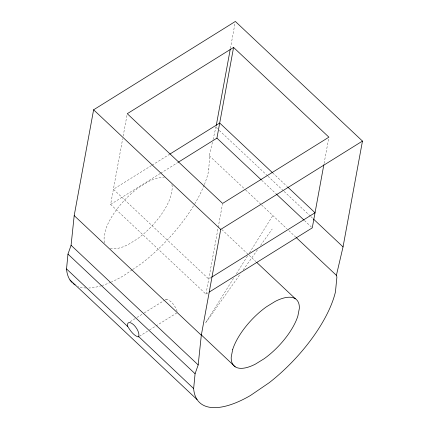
<?xml version="1.0" encoding="UTF-8"?>
<svg xmlns="http://www.w3.org/2000/svg" width="429" height="429" viewBox="0 0 429 429"><rect width="100%" height="100%" fill="white"/><g stroke="black" fill="none" stroke-linecap="round" stroke-linejoin="round"><path stroke-width="0.32" stroke-dasharray="2.15 1.61" d="M208.231 292.707L205.958 294.128L110.623 204.402L122.683 138.68M123.166 136.052L127.027 115.02M213.057 139.554L216.173 125.949M230.411 48.397L235.113 22.764M205.958 294.128L222.479 204.086M324.083 163.46L328.668 138.481M204.376 184.588A95.839 39.597 -46.7 0 0 208.355 172.201L209.792 157.368L209.277 155.722L212.452 142.138M233.553 278.271L205.604 322.924L240.449 273.799M236.384 273.75L247.71 255.663M249.48 252.837L272.833 215.535M243.163 269.975L257.872 249.233M260.585 245.409L272.201 229.038M177.177 311.315C175.338 306.36 171.648 300.386 166.227 299.228L165.809 299.758L165.846 300.675M132.159 269.852L123.375 275.842A95.839 39.597 -46.7 0 1 111.395 282.009M132.711 269.476L142.047 263.111A95.839 39.597 -46.7 0 0 194.476 204.322M151.485 165.546L113.395 189.286L208.73 279.011L211.004 277.59M152.054 165.192L169.106 154.563M110.623 204.402L160.081 173.579M160.65 173.225L177.703 162.591M208.644 169.219L209.03 168.978M130.18 321.696L136.374 317.835M136.937 317.487L143.694 313.272M144.257 312.923L164.538 300.284M165.101 299.93L166.227 299.228M139.377 336.282L148.992 330.292M149.555 329.939L176.694 313.025M272.721 172.925L287.312 186.658M215.937 127.268L218.854 130.014M219.342 130.475L267.557 175.852M268.045 176.308L283.628 190.975M284.116 191.436L310.414 216.184M310.902 216.645L312.854 218.479M261.674 180.26L275.783 193.533M304.477 220.544L311.776 227.408M209.277 155.722L245.179 189.505M245.661 189.967L261.186 204.574M261.674 205.03L286.899 228.775M288.84 230.604L295.635 236.996M221.798 229.531L255.888 261.615M204.113 185.237A95.839 39.597 -46.7 0 1 194.825 203.732M110.816 282.266A95.839 39.597 -46.7 0 1 102.29 285.467M101.614 285.676A95.839 39.597 -46.7 0 1 88.819 288.004M86.025 288.004A95.839 39.597 -46.7 0 1 78.073 286.438M171.895 184.695A45.522 18.812 -46.7 0 1 172.217 188.835L170.758 196.385A45.522 18.812 -46.7 0 1 137.017 239.114L128.244 244.519A45.522 18.812 -46.7 0 1 110.162 248.155M104.762 242.803A45.522 18.812 -46.7 0 1 104.108 237.468L105.561 229.917A45.522 18.812 -46.7 0 1 139.307 187.189L148.08 181.783A45.522 18.812 -46.7 0 1 164.355 177.729"/><path stroke-width="0.64" d="M72.024 282.496A95.839 39.597 -46.7 0 1 66.533 268.935L67.97 254.102L71.08 245.291L74.196 215.61L93.613 109.797L235.355 21.45L362.467 141.082L343.044 246.895L336.39 275.348L336.904 277L335.467 291.827A95.839 39.597 -46.7 0 1 269.16 382.738L250.488 395.474A95.839 39.597 -46.7 0 1 193.645 388.561L138.588 336.502A8.644 3.705 55.7 0 0 133.692 324.844A8.644 3.705 55.7 0 0 127.536 326.099C130.057 330.351 133.403 335.371 138.245 336.99L138.465 336.631M193.645 388.561L195.082 373.734L198.187 364.923L201.303 335.242L220.726 229.424L362.467 141.082M216.296 125.295L230.287 49.056M178.271 162.237L216.929 138.143L233.574 47.447L328.909 137.167L222.603 203.426L127.268 113.706L233.574 47.447M323.841 164.774L312.264 227.869L209.368 291.999M169.675 154.209L219.702 123.026L272.233 172.469M211.572 277.236L315.036 212.752L287.8 187.114M313.336 218.935L343.044 246.895M216.929 138.143L261.191 179.799M276.265 193.994L303.995 220.082M296.117 237.452L336.39 275.348M256.864 262.532L295.34 298.745M93.613 109.797L220.726 229.424M201.121 334.733L235.21 366.816M74.196 215.61L201.303 335.242M71.08 245.291L198.187 364.923M67.97 254.102L195.082 373.734M66.533 268.935L127.622 326.426M69.981 279.96L197.088 399.592M75.08 284.942A95.839 39.597 -46.7 0 1 72.968 283.387M232.674 349.549L231.22 357.094A45.522 18.812 -46.7 0 0 255.357 364.151L264.13 358.741A45.522 18.812 -46.7 0 0 297.871 316.012L299.329 308.467A45.522 18.812 -46.7 0 0 275.193 301.41L266.42 306.821A45.522 18.812 -46.7 0 0 232.674 349.549"/></g></svg>
